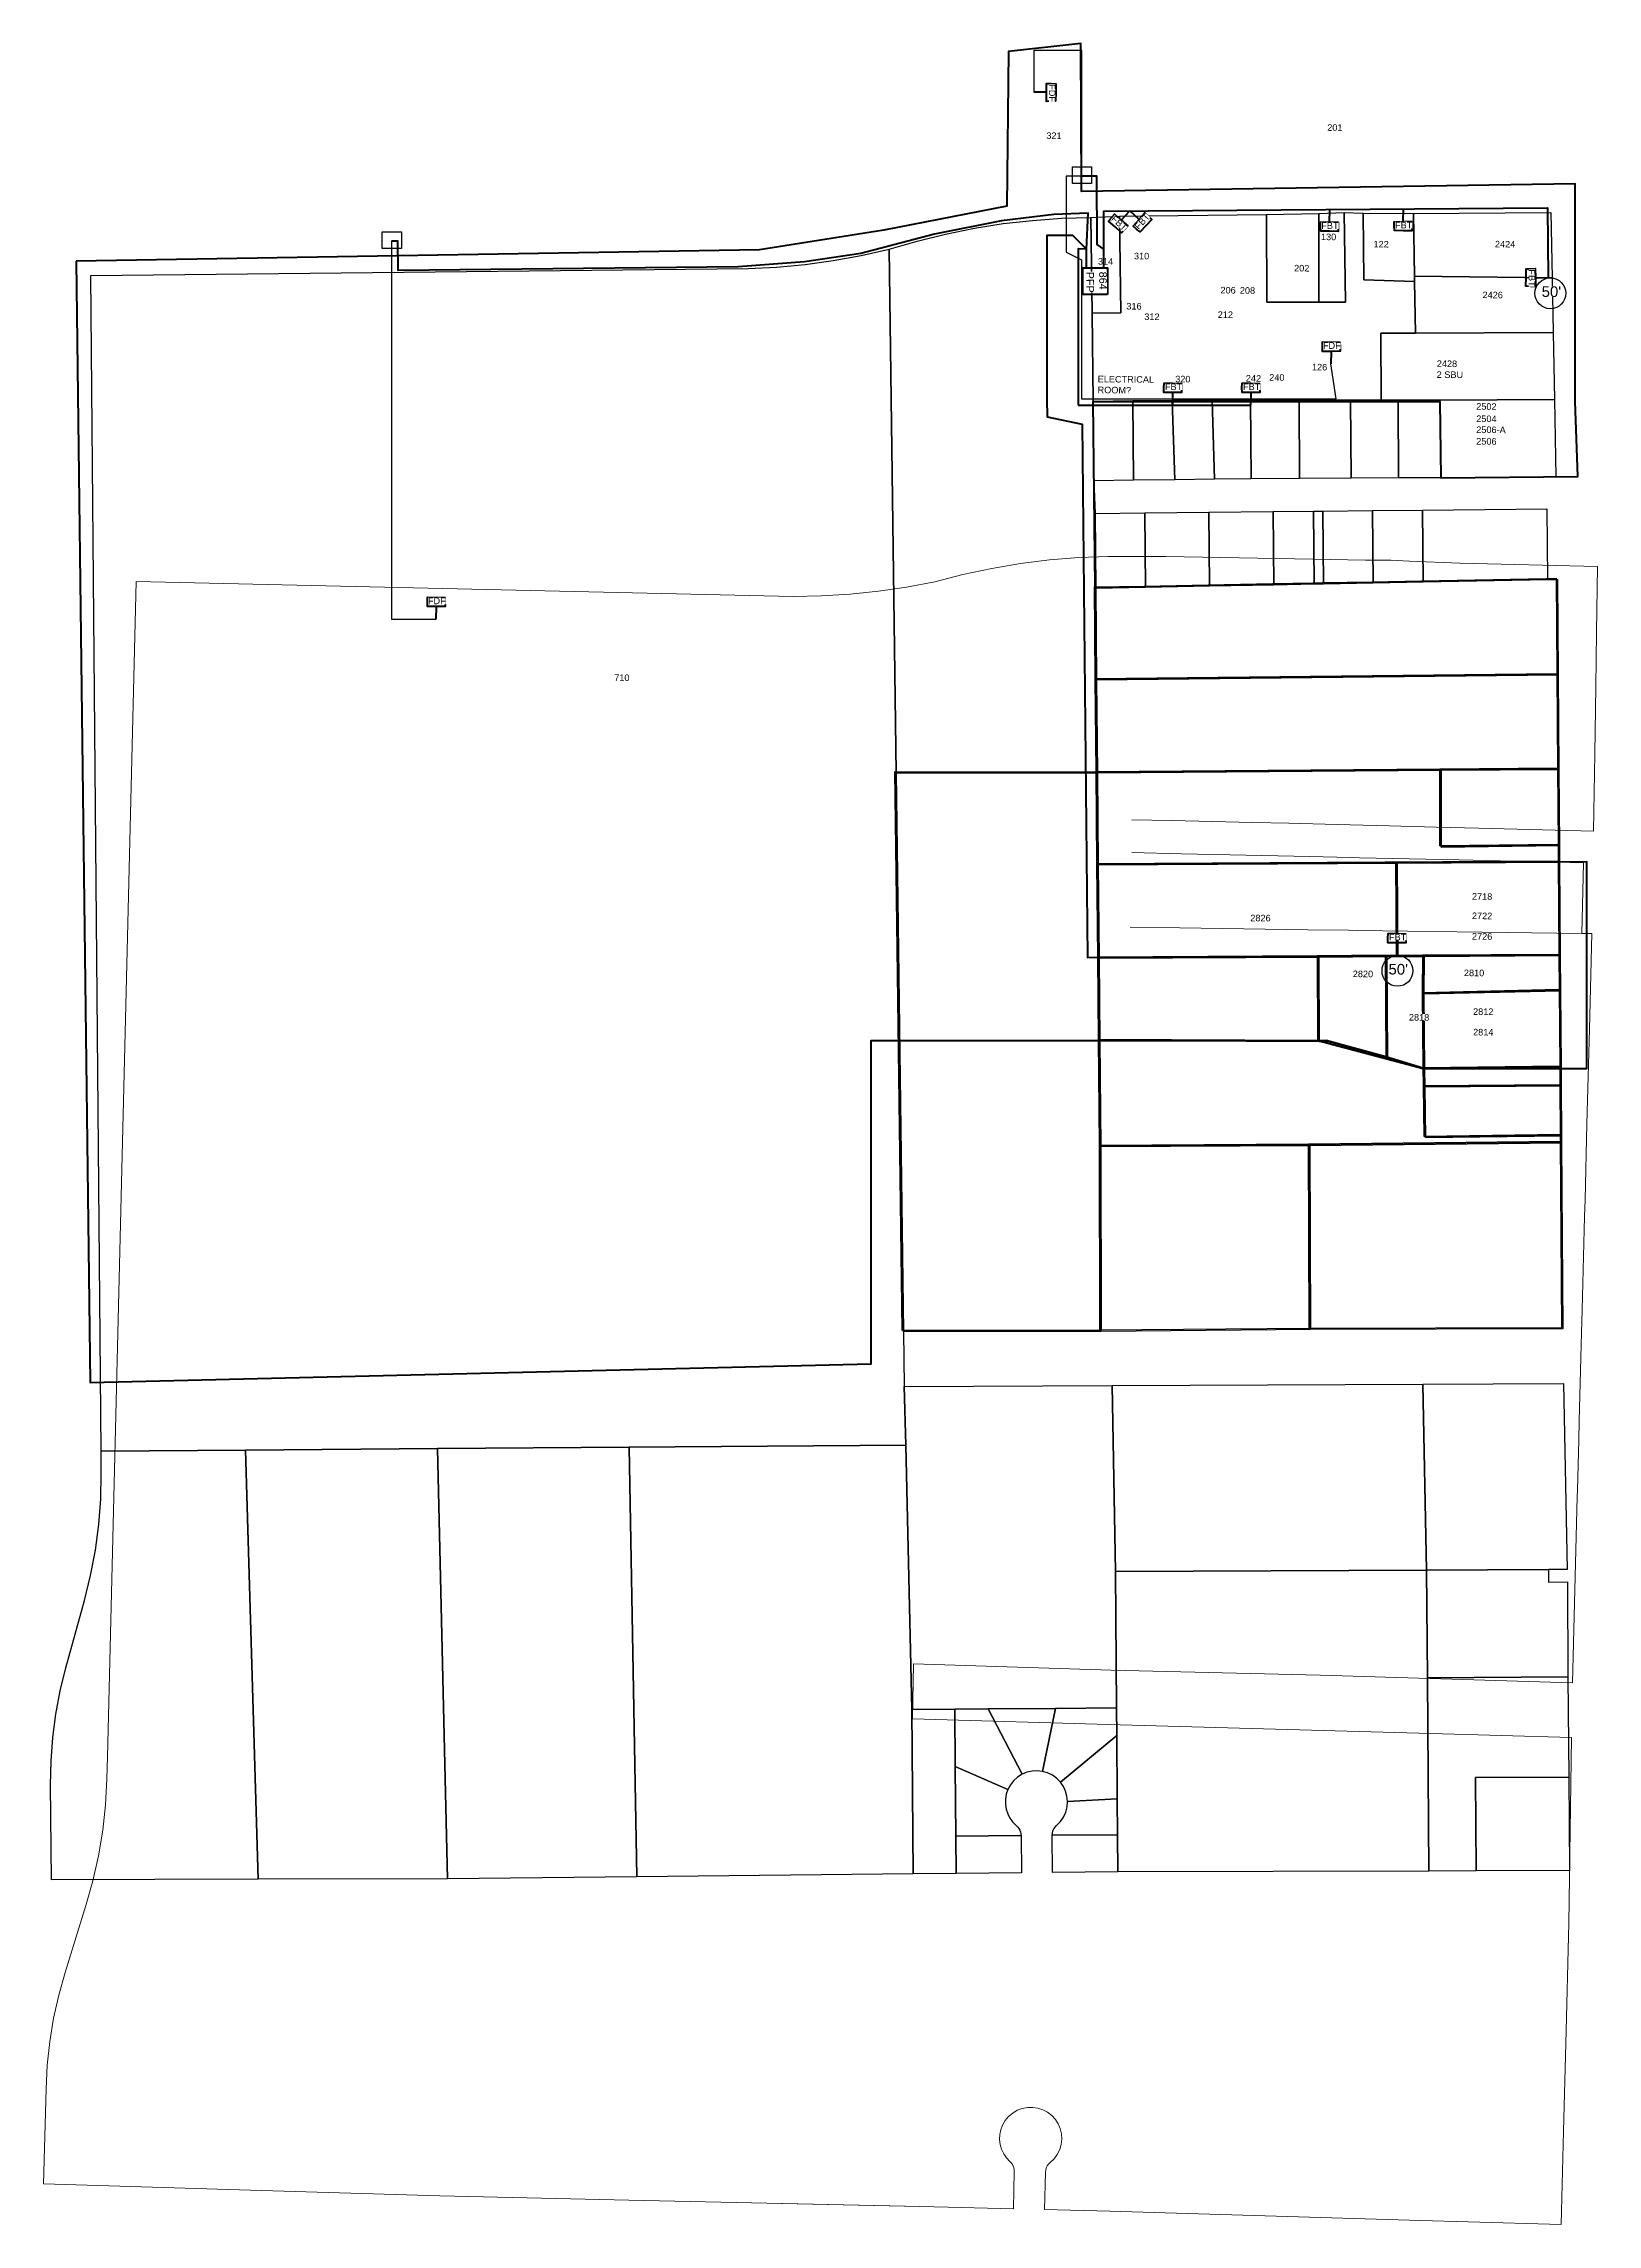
# Model space of a CAD drawing. Header units: millimetres. Extents: x -41032736 to 811436, y 699275 to 12282705.
# Drawn here: x 505838 to 508336, y 772438 to 775944 of the extents above; entities that cross this region are included whole.
import ezdxf
from ezdxf.lldxf.tags import DXFTag

# ---------------------------------------------------------------- set-up
doc = ezdxf.new("R2010")
doc.units = ezdxf.units.MM
doc.header["$MEASUREMENT"] = 0
doc.linetypes.add('ACAD_ISO02W100', pattern=[15, 12, -3])
for name, color, linetype in [('A-Boundary', 1, 'CONTINUOUS'), ('ADDRESS', 7, 'CONTINUOUS'), ('Cable_12F_LT', 170, '12F'), ('Lot_Line', 7, 'CONTINUOUS'), ('Road', 8, 'CONTINUOUS')]:
    doc.layers.add(name, color=color, linetype=linetype)
for name, color, linetype, lineweight in [('BURIED CABLE', 80, 'CONTINUOUS', 40), ('EDGE OF PAVEMENT', 7, 'EOP', 15), ('PP B FST', 3, 'CONTINUOUS', 30), ('PROPOSED PFP', 80, 'ACAD_ISO02W100', 40)]:
    doc.layers.add(name, color=color, linetype=linetype, lineweight=lineweight)
doc.styles.add('AUDIT_D_221110082537-30', font='arial.ttf')
doc.styles.get("Standard").update_dxf_attribs({"font": 'arial.ttf'})
tags = doc.linetypes.add('12F', pattern='A,1.08,-0.018,["12F",Standard,S=0.054,R=0,X=0,Y=-0.027],-0.15', length=1.248).pattern_tags.tags
tags[6] = DXFTag(74, 10)
tags = doc.linetypes.add('EOP', pattern='A,96.411295,-0.622657,["EOP",Standard,S=5,R=0,X=0,Y=-2.467181],-16.110442', length=113.144394).pattern_tags.tags
tags[6] = DXFTag(74, 10)

msp = doc.modelspace()

# ---------------------------------------------------------------- linework, layer by layer
at = {"layer": 'BURIED CABLE', "color": 18, "true_color": 0x000000}
for p, q in [((507450.1, 775865.8), (507429.8, 775866.1)), ((507599.1, 775661.4), (507584.1, 775675.2)), ((507905, 775657.2), (507905.4, 775677.5)), ((508023.5, 775658.1), (508023.9, 775678.4)), ((508235.9, 775567.8), (508256.2, 775567.5)), ((506469.2, 775038.9), (506468.9, 775018.6)), ((508013, 774498.4), (508012.7, 774478.1))]:
    msp.add_line(p, q, dxfattribs=at)
at = {"layer": 'BURIED CABLE', "color": 18, "lineweight": 60, "true_color": 0x000000}
for points in [[(507450.1, 775865.8), (507450.1, 775879.8), (507457.7, 775879.8), (507465.3, 775879.4), (507465, 775865.5), (507464.7, 775851.6), (507457.2, 775851.5), (507450.3, 775851.2)], [(507599.1, 775661.4), (507608.4, 775671.9), (507614.1, 775666.9), (507619.5, 775661.5), (507610, 775651.3), (507600.5, 775641.2), (507594.8, 775646), (507589.6, 775650.4)], [(508235.9, 775567.8), (508235.9, 775553.8), (508228.3, 775553.8), (508220.7, 775554.2), (508221, 775568.1), (508221.3, 775582), (508228.8, 775582.1), (508235.7, 775582.4)], [(507907.6, 775449.3), (507893.5, 775449.3), (507893.5, 775456.9), (507893.9, 775464.5), (507907.8, 775464.2), (507921.7, 775463.9), (507921.9, 775456.4), (507922.1, 775449.5)], [(506469.2, 775038.9), (506455.2, 775038.9), (506455.2, 775046.5), (506455.6, 775054.1), (506469.5, 775053.8), (506483.4, 775053.5), (506483.5, 775046), (506483.8, 775039.1)], [(508013, 774498.4), (507999, 774498.4), (507999, 774506), (507999.4, 774513.6), (508013.3, 774513.3), (508027.2, 774513), (508027.3, 774505.5), (508027.6, 774498.6)]]:
    msp.add_lwpolyline(points, close=True, dxfattribs=at)
at = {"layer": 'BURIED CABLE', "color": 1, "linetype": 'ByBlock', "lineweight": 30, "ltscale": 30}
for points in [[(507491.8, 775745.9), (507522.5, 775745.9), (507522.5, 775719), (507491.8, 775719)], [(506382.7, 775641.5), (506413.5, 775641.5), (506413.5, 775614.6), (506382.7, 775614.6)]]:
    msp.add_lwpolyline(points, close=True, dxfattribs=at)
msp.add_lwpolyline([(506397.8, 775626.6), (506397.8, 775018.7), (506468.9, 775018.7)], dxfattribs=at)
at = {"layer": 'Cable_12F_LT', "linetype": 'ByBlock', "lineweight": 60, "ltscale": 30}
msp.add_line((507501.2, 775362.9), (507778, 775362.9), dxfattribs=at)
at = {"layer": 'Cable_12F_LT', "color": 1, "linetype": 'ByBlock', "lineweight": 30, "ltscale": 30}
msp.add_lwpolyline([(507506.8, 775731), (507481.8, 775731), (507481.8, 775608.7)], dxfattribs=at)
at = {"layer": 'EDGE OF PAVEMENT', "linetype": 'ByBlock'}
for points in [[(507270.5, 775078.8), (507316, 775090.6), (507362.1, 775100.3), (507408.5, 775108.1), (507455.2, 775114), (507502.1, 775117.8), (507549.2, 775119.6), (507596.2, 775119.4)], [(507596.2, 775119.4), (507642.2, 775119.7)], [(507642.2, 775119.7), (507878.4, 775115)], [(507878.4, 775115), (507962.8, 775113.4)], [(507962.8, 775113.4), (508003.5, 775113.6)], [(508003.5, 775113.6), (508033.7, 775112.1)], [(508033.7, 775112.1), (508114.5, 775108.5)], [(508114.5, 775108.5), (508335.5, 775103.2)], [(508335.5, 775103.2), (508334, 774997.8)], [(505940.9, 773189.5), (505987.1, 775079.2)], [(505987.1, 775079.2), (507043, 775055.3)], [(507043, 775055.3), (507088.8, 775056.2), (507134.5, 775059), (507180.1, 775063.7), (507225.4, 775070.3), (507270.5, 775078.8)], [(508334, 774997.8), (508332.8, 774910)], [(508332.8, 774910), (508331.3, 774802.1)], [(508331.3, 774802.1), (508329.5, 774677.9)], [(507650.9, 774694.8), (507587.3, 774696.2)], [(507717.1, 774693.4), (507650.9, 774694.8)], [(507781.1, 774692), (507717.1, 774693.4)], [(507839.9, 774691), (507781.1, 774692)], [(507917.6, 774688.8), (507839.9, 774691)], [(508000.7, 774686.6), (507917.6, 774688.8)], [(508076.4, 774684.5), (508000.7, 774686.6)], [(508144.5, 774682.7), (508076.4, 774684.5)], [(508329.5, 774677.9), (508144.5, 774682.7)], [(507587.3, 774643.4), (507667.3, 774641.6)], [(507667.3, 774641.6), (507770.3, 774639.3)], [(507770.3, 774639.3), (507873.3, 774637)], [(507873.3, 774637), (507938.2, 774635.6)], [(507938.2, 774635.6), (507953.2, 774635.2)], [(507953.2, 774635.2), (508033.2, 774633.4)], [(508033.2, 774633.4), (508113.2, 774631.6)], [(508113.2, 774631.6), (508313.1, 774627.2)], [(508313.1, 774627.2), (508310.4, 774513.3)], [(507584.5, 774523.4), (507664.5, 774522.3), (507767.5, 774520.9), (507870.4, 774519.4), (507935.4, 774518.5), (507950.4, 774518.3), (508030.4, 774517.2), (508110.4, 774516.1), (508310.4, 774513.3), (508326.7, 774513.1)], [(507584.5, 774523.4), (507664.5, 774522.3), (507767.5, 774520.9), (507870.4, 774519.4), (507935.4, 774518.5), (507950.4, 774518.3), (508030.4, 774517.2), (508110.4, 774516.1), (508310.4, 774513.3), (508326.7, 774513.1)], [(508326.7, 774513.1), (508322.7, 774359.6)], [(508326.7, 774513.1), (508322.7, 774359.6)], [(508322.7, 774359.6), (508318.8, 774207.5)], [(508322.7, 774359.6), (508318.8, 774207.5)], [(508318.8, 774207.5), (508315.7, 774085.2)], [(508318.8, 774207.5), (508315.7, 774085.2)], [(508315, 774058.3), (508311.1, 773908.4)], [(508315.7, 774085.2), (508315, 774058.3)], [(508315.7, 774085.2), (508315, 774058.3)], [(508311.1, 773908.4), (508309.6, 773851.8)], [(508311.1, 773908.4), (508309.6, 773851.8)], [(508309.6, 773851.8), (508306.5, 773729.1)], [(508309.6, 773851.8), (508306.5, 773729.1)], [(508306.5, 773729.1), (508305.7, 773699)], [(508306.5, 773729.1), (508305.7, 773699)], [(508305.7, 773699), (508303.6, 773618.9)], [(508305.7, 773699), (508303.6, 773618.9)], [(508303.3, 773607.5), (508295.6, 773308.4)], [(508303.3, 773607.5), (508295.6, 773308.4)], [(508303.6, 773618.9), (508303.3, 773607.5)], [(508303.6, 773618.9), (508303.3, 773607.5)], [(507234.7, 773250.7), (507236.3, 773339)], [(507554, 773328.8), (507236.3, 773339)], [(507554, 773328.8), (507236.3, 773339)], [(507890, 773320.7), (507554, 773328.8)], [(507890, 773320.7), (507554, 773328.8)], [(508295.6, 773308.4), (507890, 773320.7)], [(508295.6, 773308.4), (507890, 773320.7)], [(507234.7, 773250.7), (507568.7, 773241.3)], [(507568.7, 773241.3), (508067.9, 773227.1)], [(508067.9, 773227.1), (508293.8, 773220.7)], [(508067.9, 773227.1), (508293.8, 773220.7)], [(508293.8, 773220.7), (508067.9, 773227.1)], [(508293.8, 773220.7), (508289.8, 772921.5)], [(508293.8, 773220.7), (508289.8, 772921.5)], [(508289.8, 772921.5), (508293.8, 773220.7)], [(505940.1, 773154), (505940.9, 773189.5)], [(505906.5, 772950.4), (505917.7, 772990.2), (505926.7, 773030.6), (505933.4, 773071.5), (505937.9, 773112.6), (505940.1, 773154)], [(505873.1, 772843.1), (505906.5, 772950.4)], [(508289.3, 772901.5), (508285.3, 772749)], [(508289.3, 772901.5), (508285.3, 772749)], [(508285.3, 772749), (508289.3, 772901.5)], [(508289.8, 772921.5), (508289.3, 772901.5)], [(505842.3, 772655.8), (505844.3, 772693.9), (505848.4, 772731.7), (505854.5, 772769.3), (505862.8, 772806.5), (505873.1, 772843.1)], [(508285.3, 772749), (508281.1, 772587.7)], [(508285.3, 772749), (508281.1, 772587.7)], [(508281.1, 772587.7), (508285.3, 772749)], [(505838.5, 772502.9), (505842.3, 772655.8)], [(507403.2, 772621.3), (507395.9, 772617), (507389.4, 772611.5), (507384, 772605.1), (507379.7, 772597.7)], [(507436.3, 772624.9), (507428, 772626.1), (507419.5, 772625.9), (507411.1, 772624.3), (507403.2, 772621.3)], [(507464.4, 772606.8), (507458.6, 772613.1), (507451.9, 772618.3), (507444.4, 772622.2), (507436.3, 772624.9)], [(507379.7, 772597.7), (507376.8, 772590.2), (507375.2, 772582.3), (507374.8, 772574.3), (507375.8, 772566.3), (507378, 772558.6), (507381.4, 772551.3), (507386, 772544.7), (507391.5, 772538.9)], [(507474.8, 772575.2), (507474.3, 772583.6), (507472.3, 772591.9), (507469, 772599.7), (507464.4, 772606.8)], [(508281.1, 772587.7), (508277.5, 772437.9)], [(507456.1, 772537.3), (507462.4, 772543.3), (507467.6, 772550.3), (507471.4, 772558.1), (507473.9, 772566.5), (507474.8, 772575.2)], [(507391.5, 772538.9), (507393.6, 772536.8), (507395.4, 772534.4), (507396.8, 772531.7), (507397.8, 772528.9), (507398.3, 772526), (507398.5, 772523)], [(507398.5, 772523), (507397, 772463)], [(507446.9, 772461.8), (507448.5, 772521.8)], [(507448.5, 772521.8), (507448.9, 772525.3), (507449.9, 772528.7), (507451.5, 772531.9), (507453.6, 772534.8), (507456.1, 772537.3)], [(506170.7, 772493), (505838.5, 772502.9)], [(506170.7, 772493), (505838.5, 772502.9)], [(505838.5, 772502.9), (506170.7, 772493)], [(506475, 772483.9), (506170.7, 772493)], [(506475, 772483.9), (506170.7, 772493)], [(506170.7, 772493), (506475, 772483.9)], [(506779.2, 772477.1), (506475, 772483.9)], [(506779.2, 772477.1), (506475, 772483.9)], [(506475, 772483.9), (506779.2, 772477.1)], [(507223, 772467.2), (506779.2, 772477.1)], [(507221.9, 772467.3), (506779.2, 772477.1)], [(506779.2, 772477.1), (507221.9, 772467.3)], [(507223, 772467.2), (507221.9, 772467.3)], [(507221.9, 772467.3), (507223, 772467.2)], [(507292, 772465.6), (507223, 772467.2)], [(507292, 772465.6), (507223, 772467.2)], [(507223, 772467.2), (507292, 772465.6)], [(507397, 772463), (507292, 772465.6)], [(507397, 772463), (507292, 772465.6)], [(507292, 772465.6), (507397, 772463)], [(507551.9, 772459.3), (507446.9, 772461.8)], [(507551.9, 772459.3), (507446.9, 772461.8)], [(507446.9, 772461.8), (507551.9, 772459.3)], [(508051.5, 772444.2), (507551.9, 772459.3)], [(508127.6, 772442.1), (508051.5, 772444.2)], [(508127.6, 772442.1), (508051.5, 772444.2)], [(508051.5, 772444.2), (508127.6, 772442.1)], [(508277.5, 772437.9), (508127.6, 772442.1)]]:
    msp.add_lwpolyline(points, dxfattribs=at)
at = {"layer": 'Lot_Line'}
for points in [[(507208.5, 774771.8), (507197.3, 775613.4), (507242.4, 775626.6), (507288.1, 775637.9), (507334.3, 775647.2), (507380.8, 775654.6), (507427.5, 775659.9), (507474.5, 775663.3), (507521.5, 775664.7), (507523.5, 775510.9), (507525.2, 775368.8), (507526.5, 775241.4), (507528.3, 775188.6), (507529.4, 775068.6), (507530.7, 774921.1), (507532.1, 774771.5)], [(507523.5, 775510.9), (507521.5, 775664.7), (507567.5, 775666.4), (507569.4, 775511.5)], [(507930.7, 775528.4), (507928.8, 775672.3), (507959, 775671.7), (507960.1, 775564.1), (508041.6, 775561.5), (508043, 775478.3), (507987.5, 775478.7), (507988, 775370.8), (507938.6, 775370.8), (507856.4, 775370.9), (507778, 775371), (507716.5, 775371), (507652.3, 775370.3), (507589.1, 775369.5), (507525.2, 775368.8), (507523.5, 775510.9), (507569.4, 775511.5), (507567.5, 775666.4), (507803.7, 775669.5), (507804.2, 775528.5), (507888.1, 775528.2)], [(507803.7, 775669.5), (507888.1, 775670.7), (507888.1, 775528.2), (507804.2, 775528.5)], [(507888.1, 775670.7), (507928.8, 775672.3), (507930.7, 775528.4), (507888.1, 775528.2)], [(507960.1, 775564.1), (507959, 775671.7), (508039.8, 775670.8), (508041.5, 775570), (508041.6, 775561.5)], [(508041.5, 775570), (508039.8, 775670.8), (508260.9, 775672.8), (508262.9, 775567.4)], [(507197.3, 775613.4), (507208.5, 774771.8), (507220.5, 773873.4), (507221.7, 773785.1), (507223.9, 773690.5), (506779.7, 773687.3), (506471.3, 773685.1), (506162.9, 773682.9), (505930.7, 773681.3), (505914.6, 775571.5), (506970.7, 775582.3), (507016.5, 775584.8), (507062.1, 775589.1), (507107.5, 775595.3), (507152.5, 775603.4)], [(508043, 775478.3), (508041.6, 775561.5), (508041.5, 775570), (508262.9, 775567.4), (508264.6, 775479.7)], [(507988, 775370.8), (507987.5, 775478.7), (508043, 775478.3), (508264.6, 775479.7), (508266.6, 775371.7), (508082.2, 775370.6), (508015.2, 775370.7)], [(507590.2, 775242.1), (507526.5, 775241.4), (507525.2, 775368.8), (507589.1, 775369.5)], [(507656.3, 775242.8), (507590.2, 775242.1), (507589.1, 775369.5), (507652.3, 775370.3)], [(507656.3, 775242.8), (507652.3, 775370.3), (507716.5, 775371), (507720.4, 775243.6)], [(507779.1, 775244.5), (507720.4, 775243.6), (507716.5, 775371), (507778, 775371)], [(507856.9, 775244.9), (507779.1, 775244.5), (507778, 775371), (507856.4, 775370.9)], [(507940, 775245.4), (507856.9, 775244.9), (507856.4, 775370.9), (507938.6, 775370.8)], [(507938.6, 775370.8), (507988, 775370.8), (508015.2, 775370.7), (508015.7, 775245.8), (507940, 775245.4)], [(508082.2, 775370.6), (508083.9, 775246.2), (508015.7, 775245.8), (508015.2, 775370.7)], [(508082.2, 775370.6), (508266.6, 775371.7), (508269, 775247.5), (508083.9, 775246.2)], [(507528.3, 775188.6), (507608.3, 775189.5), (507609.4, 775070.1), (507529.4, 775068.6)], [(507608.3, 775189.5), (507711.3, 775190.5), (507712.4, 775072.1), (507609.4, 775070.1)], [(507711.3, 775190.5), (507814.3, 775191.6), (507815.3, 775074), (507712.4, 775072.1)], [(507814.3, 775191.6), (507879.3, 775192.3), (507880.3, 775075.3), (507815.3, 775074)], [(507880.3, 775075.3), (507879.3, 775192.3), (507894.3, 775192.5), (507895.3, 775075.6)], [(507894.3, 775192.5), (507974.3, 775193.3), (507975.3, 775077.1), (507895.3, 775075.6)], [(507974.3, 775193.3), (508054.3, 775194.2), (508055.3, 775078.6), (507975.3, 775077.1)], [(508254.3, 775196.3), (508255.3, 775082.4), (508055.3, 775078.6), (508054.3, 775194.2)], [(507530.7, 774921.1), (507529.4, 775068.6), (507609.4, 775070.1), (507712.4, 775072.1), (507815.3, 775074), (507880.3, 775075.3), (507895.3, 775075.6), (507975.3, 775077.1), (508055.3, 775078.6), (508255.3, 775082.4), (508271.5, 775082.7), (508272.6, 774929.2)], [(507532.1, 774771.5), (507530.7, 774921.1), (508272.6, 774929.2), (508273.7, 774777.1), (508084.4, 774775.9)], [(507538.3, 773873.6), (507220.5, 773873.4), (507208.5, 774771.8), (507532.1, 774771.5), (507533.5, 774623.6), (507534.8, 774473.6), (507536, 774341.3), (507537.6, 774170.8)], [(507533.5, 774623.6), (507532.1, 774771.5), (508084.4, 774775.9), (508084.6, 774652.3), (508274.6, 774654.7), (508274.8, 774627.8)], [(508084.4, 774775.9), (508273.7, 774777.1), (508274.6, 774654.7), (508084.6, 774652.3)], [(507887.8, 774475.5), (507534.8, 774473.6), (507533.5, 774623.6), (508013.8, 774626.2), (508014.9, 774476.2), (507997.4, 774476.5)], [(508014.9, 774476.2), (508013.8, 774626.2), (508013.8, 774626.4), (508274.8, 774627.8), (508275.9, 774477.8), (508056.9, 774476.4)], [(507888.6, 774339.5), (507536, 774341.3), (507534.8, 774473.6), (507887.8, 774475.5)], [(507997.4, 774476.5), (507997.4, 774476.1), (507998.3, 774314.1), (507998.3, 774313.7), (507902.5, 774339.9), (507888.6, 774339.5), (507887.8, 774475.5)], [(508057.8, 774295.6), (507998.3, 774313.7), (507998.3, 774314.1), (507997.4, 774476.1), (507997.4, 774476.5), (508014.9, 774476.2), (508056.9, 774476.4), (508056.6, 774416.2)], [(508276.3, 774421.2), (508056.6, 774416.2), (508056.9, 774476.4), (508275.9, 774477.8)], [(508277.2, 774298.4), (508057.8, 774295.6), (508056.6, 774416.2), (508276.3, 774421.2)], [(508058.2, 774266.8), (508059.4, 774185.2), (508278, 774188.2), (508278, 774176.8), (507873.2, 774172.5), (507537.6, 774170.8), (507536, 774341.3), (507888.6, 774339.5), (507902.5, 774339.9), (507998.3, 774313.7), (508057.8, 774295.6)], [(508058.2, 774266.8), (508057.8, 774295.6), (508277.2, 774298.4), (508277.4, 774268.3)], [(508278, 774188.2), (508059.4, 774185.2), (508058.2, 774266.8), (508277.4, 774268.3)], [(507873.2, 774172.5), (507874.4, 773876.6), (507538.3, 773873.6), (507537.6, 774170.8)], [(507873.2, 774172.5), (508278, 774176.8), (508280.2, 773877.6), (507874.4, 773876.6)], [(507555.8, 773786.6), (507561.1, 773487.4), (507562.8, 773268.4), (507464.5, 773267.5), (507356.4, 773266.6), (507302.9, 773266.1), (507233.9, 773265.5), (507223.9, 773690.5), (507221.7, 773785.1)], [(507555.8, 773786.6), (508055.2, 773788.9), (508061.1, 773489.7), (507561.1, 773487.4)], [(508061.1, 773489.7), (508055.2, 773788.9), (508281.2, 773790), (508287.1, 773490.8), (508257.1, 773490.6)], [(506183.3, 772992.7), (505850.9, 772991.7), (505849.6, 773144.6), (505850.4, 773182.7), (505853.2, 773220.7), (505858.2, 773258.4), (505865.2, 773295.9), (505874.3, 773332.8), (505904.1, 773441.1), (505914, 773481.3), (505921.7, 773522), (505927.1, 773563.1), (505930.2, 773604.4), (505931, 773645.8), (505930.7, 773681.3), (506162.9, 773682.9)], [(506162.9, 773682.9), (506471.3, 773685.1), (506487.7, 772993.6), (506183.3, 772992.7)], [(506471.3, 773685.1), (506779.7, 773687.3), (506792, 772996.9), (506487.7, 772993.6)], [(507235.9, 773001.6), (506792, 772996.9), (506779.7, 773687.3), (507223.9, 773690.5), (507233.9, 773265.5)], [(508257.2, 773470.6), (508287.3, 773470.8), (508288.3, 773318.2), (508062.4, 773316.6), (508061.1, 773489.7), (508257.1, 773490.6)], [(508064.7, 773005.8), (507564.8, 773004.5), (507564.4, 773064.5), (507563.9, 773122), (507563.2, 773224), (507562.8, 773268.4), (507561.1, 773487.4), (508061.1, 773489.7), (508062.4, 773316.6)], [(508140.8, 773006.2), (508064.7, 773005.8), (508062.4, 773316.6), (508288.3, 773318.2), (508289.4, 773156.9), (508139.4, 773156.2)], [(507235.9, 773001.6), (507233.9, 773265.5), (507302.9, 773266.1), (507303.5, 773174.2), (507304.4, 773062.2), (507304.8, 773002.2)], [(507388.1, 773137.2), (507303.5, 773174.2), (507302.9, 773266.1), (507356.4, 773266.6), (507410.9, 773161.6), (507403.7, 773157), (507397.4, 773151.3), (507392.2, 773144.7)], [(507410.9, 773161.6), (507356.4, 773266.6), (507464.5, 773267.5), (507443.9, 773166.2), (507435.4, 773167.2), (507427, 773166.7), (507418.7, 773164.8)], [(507443.9, 773166.2), (507464.5, 773267.5), (507562.8, 773268.4), (507563.2, 773224), (507472.5, 773149.1), (507466.5, 773155.1), (507459.6, 773160.1), (507452, 773163.8)], [(507563.2, 773224), (507563.9, 773122), (507483.9, 773117.8), (507483.1, 773126.2), (507480.9, 773134.4), (507477.3, 773142.1), (507472.5, 773149.1)], [(507401.9, 773078.8), (507404.1, 773076.7), (507405.9, 773074.4), (507407.4, 773071.8), (507408.5, 773069), (507409.2, 773066.1), (507409.4, 773063.1), (507304.4, 773062.2), (507303.5, 773174.2), (507388.1, 773137.2), (507385.5, 773129.6), (507384.1, 773121.7), (507384.1, 773113.6), (507385.3, 773105.7), (507387.8, 773098.1), (507391.4, 773090.9), (507396.2, 773084.4)], [(508290.8, 773007.1), (508140.8, 773006.2), (508139.4, 773156.2), (508289.4, 773156.9)], [(507563.9, 773122), (507564.4, 773064.5), (507459.4, 773063.6), (507459.7, 773067.1), (507460.6, 773070.6), (507462, 773073.8), (507464, 773076.7), (507466.5, 773079.3), (507472.6, 773085.5), (507477.5, 773092.7), (507481.1, 773100.7), (507483.3, 773109.1), (507483.9, 773117.8)], [(507304.4, 773062.2), (507409.4, 773063.1), (507409.8, 773003.1), (507304.8, 773002.2)], [(507564.4, 773064.5), (507564.8, 773004.5), (507459.8, 773003.6), (507459.4, 773063.6)]]:
    msp.add_lwpolyline(points, close=True, dxfattribs=at)
for points in [[(507528.6, 774923, 0), (507527.2, 775070.5, 0), (507607.2, 775072, 0), (507710.2, 775074, 0), (507813.2, 775075.9, 0), (507878.1, 775077.2, 0), (507893.1, 775077.5, 0), (507973.1, 775079, 0), (508053.1, 775080.5, 0), (508253.1, 775084.3, 0), (508269.3, 775084.6, 0), (508270.4, 774931.1, 0)], [(507529.9, 774773.4, 0), (507528.6, 774923, 0), (508270.4, 774931.1, 0), (508271.5, 774779, 0), (508082.2, 774777.8, 0)], [(507536.1, 773875.5, 0), (507218.3, 773875.3, 0), (507206.3, 774773.7, 0), (507529.9, 774773.4, 0), (507531.3, 774625.5, 0), (507532.6, 774475.5, 0), (507533.9, 774343.2, 0), (507535.4, 774172.7, 0)], [(508272.4, 774656.6, 0), (508272.6, 774629.7, 0), (507531.3, 774625.5, 0), (507529.9, 774773.4, 0), (508082.2, 774777.8, 0), (508082.4, 774654.2, 0)], [(508082.4, 774654.2, 0), (508082.2, 774777.8, 0), (508271.5, 774779, 0), (508272.4, 774656.6, 0)], [(507885.6, 774477.4, 0), (507532.6, 774475.5, 0), (507531.3, 774625.5, 0), (508011.6, 774628.1, 0), (508012.7, 774478.1, 0), (507995.2, 774478.4, 0)], [(508012.7, 774478.1, 0), (508011.6, 774628.1, 0), (508011.6, 774628.3, 0), (508272.6, 774629.7, 0), (508273.7, 774479.7, 0), (508054.8, 774478.4, 0)], [(507886.4, 774341.4, 0), (507533.9, 774343.2, 0), (507532.6, 774475.5, 0), (507885.6, 774477.4, 0)], [(507995.2, 774478, 0), (507996.1, 774316, 0), (507996.1, 774315.6, 0), (507900.3, 774341.8, 0), (507886.4, 774341.4, 0), (507885.6, 774477.4, 0), (507995.2, 774478.4, 0)], [(507996.1, 774315.6, 0), (507996.1, 774316, 0), (507995.2, 774478, 0), (507995.2, 774478.4, 0), (508012.7, 774478.1, 0), (508054.8, 774478.4, 0), (508054.4, 774418.1, 0), (508055.6, 774297.5, 0)], [(508274.1, 774423.1, 0), (508054.4, 774418.1, 0), (508054.8, 774478.4, 0), (508273.7, 774479.7, 0)], [(508054.4, 774418.1, 0), (508274.1, 774423.1, 0), (508275, 774300.3, 0), (508055.6, 774297.5, 0)], [(508056.1, 774268.7, 0), (508057.2, 774187.1, 0), (508275.8, 774190.1, 0), (508275.8, 774178.7, 0), (507871, 774174.4, 0), (507535.4, 774172.7, 0), (507533.9, 774343.2, 0), (507886.4, 774341.4, 0), (507900.3, 774341.8, 0), (507996.1, 774315.6, 0), (508055.6, 774297.5, 0)], [(508056.1, 774268.7, 0), (508055.6, 774297.5, 0), (508275, 774300.3, 0), (508275.2, 774270.2, 0)], [(508275.8, 774190.1, 0), (508057.2, 774187.1, 0), (508056.1, 774268.7, 0), (508275.2, 774270.2, 0)], [(507872.2, 773878.5, 0), (507536.1, 773875.5, 0), (507535.4, 774172.7, 0), (507871, 774174.4, 0)], [(507872.2, 773878.5, 0), (507871, 774174.4, 0), (508275.8, 774178.7, 0), (508278, 773879.5, 0)]]:
    msp.add_polyline3d(points, close=True, dxfattribs=at)

# ---------------------------------------------------------------- texts
at = {"layer": 'ADDRESS', "color": 152, "ltscale": 0.5, "true_color": 0x2776bb, "char_height": 10.52, "attachment_point": 1, "rotation": 359.4605, "line_spacing_factor": 0.5, "style": 'AUDIT_D_221110082537-30', "bg_fill": 3, "box_fill_scale": 1, "bg_fill_color": 256, "bg_fill_transparency": 0}
for s, insert in [('201', (507901.4, 775814.4)), ('321', (507450, 775801.4))]:
    msp.add_mtext(s, dxfattribs=dict(at, insert=insert))

# ---------------------------------------------------------------- next in the draw order: linework, layer by layer
at = {"layer": 'BURIED CABLE', "color": 1, "linetype": 'ByBlock', "lineweight": 30, "ltscale": 30}
msp.add_lwpolyline([(507506.8, 775731), (507506.8, 775933.2), (507429.8, 775933.2), (507429.8, 775866.1)], dxfattribs=at)

# ---------------------------------------------------------------- next in the draw order: texts
at = {"layer": 'ADDRESS', "color": 152, "ltscale": 0.5, "true_color": 0x2776bb, "attachment_point": 1, "rotation": 359.4605, "line_spacing_factor": 0.5, "style": 'AUDIT_D_221110082537-30', "bg_fill": 3, "box_fill_scale": 1, "bg_fill_color": 256, "bg_fill_transparency": 0}
for s, insert, char_height in [('130', (507891.4, 775638.7), 10.52), ('314', (507532.9, 775599.3), 10.52), ('310', (507590.8, 775607.9), 10.52), ('122', (507975.8, 775627), 10.52), ('2424', (508170.9, 775627), 10.52), ('202', (507848.2, 775588.4), 10.52), ('316', (507578.6, 775527.2), 10.52), ('206', (507729.8, 775553), 10.52), ('2426', (508151, 775545.4), 10.52), ('212', (507725.5, 775513.7), 10.52), ('126', (507876.9, 775429.3), 10.52), ('\\pxsm1;2428\\P2 SBU', (508077.5, 775434.8), 10.522), ('320', (507657.1, 775410.1), 10.52), ('242', (507770.6, 775411.2), 10.52), ('2502', (508140.9, 775366.1), 10.52), ('710', (506755.5, 774930), 10.52), ('2718', (508134, 774578.3), 10.52), ('2722', (508134, 774547.1), 10.52), ('2726', (508134, 774514.1), 10.52), ('2810', (508121.1, 774455.4), 10.52), ('2812', (508135.8, 774393.1), 10.52)]:
    msp.add_mtext(s, dxfattribs=dict(at, insert=insert, char_height=char_height))
at = {"layer": 'ADDRESS', "ltscale": 0.5, "insert": (507532.5, 775410.1), "char_height": 10.522, "attachment_point": 1, "rotation": 359.4605, "line_spacing_factor": 0.5, "style": 'AUDIT_D_221110082537-30', "bg_fill": 3, "box_fill_scale": 1, "bg_fill_color": 256, "bg_fill_transparency": 0}
msp.add_mtext('\\pxsm1;ELECTRICAL\\PROOM?', dxfattribs=at)
at = {"layer": 'ADDRESS', "color": 152, "ltscale": 0.5, "true_color": 0x2776bb, "char_height": 10.52, "width": 35.199, "attachment_point": 1, "rotation": 359.4605, "line_spacing_factor": 0.5, "style": 'AUDIT_D_221110082537-30', "bg_fill": 3, "box_fill_scale": 1, "bg_fill_color": 256, "bg_fill_transparency": 0}
for s, insert in [('2826', (507777.8, 774543.6)), ('2820', (507942.5, 774453.8)), ('2818', (508032.7, 774384)), ('2814', (508135.8, 774360.1))]:
    msp.add_mtext(s, dxfattribs=dict(at, insert=insert))
at = {"layer": 'PP B FST', "color": 0, "ltscale": 0.5, "insert": (506456.1, 775053.3), "char_height": 10.52, "attachment_point": 1, "rotation": 0.0386, "line_spacing_factor": 0.5, "style": 'AUDIT_D_221110082537-30', "bg_fill": 3, "box_fill_scale": 1, "bg_fill_color": 256, "bg_fill_transparency": 0}
msp.add_mtext('FDF', dxfattribs=at)

# ---------------------------------------------------------------- next in the draw order: hatches: boundary and pattern name
at = {"layer": 'Road', "lineweight": 158, "ltscale": 50}
h = msp.add_hatch(color=0, dxfattribs=at)
h.dxf.hatch_style = 1
h.paths.add_polyline_path([(507514.6, 775613.4), (507513.3, 775607.8), (507515.9, 775607.9)])
h = msp.add_hatch(color=0, dxfattribs=at)
h.dxf.hatch_style = 1
h.paths.add_polyline_path([(507542.1, 775613.3), (507540.9, 775607.8), (507543.4, 775607.8)])

# ---------------------------------------------------------------- next in the draw order: linework, layer by layer
at = {"layer": 'BURIED CABLE', "color": 18, "true_color": 0x000000}
for p, q in [((507907.6, 775449.3), (507907.2, 775429)), ((507652.9, 775383.2), (507652.5, 775362.9)), ((507778.4, 775383.2), (507778, 775362.9))]:
    msp.add_line(p, q, dxfattribs=at)
at = {"layer": 'BURIED CABLE', "color": 1, "linetype": 'ByBlock', "lineweight": 60, "ltscale": 30}
msp.add_lwpolyline([(507542.2, 775613.6), (507531.5, 775621.2), (507531.2, 775730.7), (507506.8, 775731)], dxfattribs=at)
at = {"layer": 'BURIED CABLE', "color": 18, "lineweight": 60, "true_color": 0x000000}
for points in [[(507905, 775657.2), (507919.1, 775657.2), (507919.1, 775649.6), (507918.7, 775642), (507904.8, 775642.3), (507890.9, 775642.7), (507890.7, 775650.1), (507890.5, 775657)], [(508023.5, 775658.1), (508037.5, 775658.1), (508037.5, 775650.5), (508037.1, 775642.9), (508023.2, 775643.2), (508009.3, 775643.5), (508009.2, 775651), (508009, 775657.8)], [(507652.9, 775383.2), (507638.9, 775383.1), (507638.8, 775390.7), (507639.2, 775398.4), (507653.1, 775398.1), (507667.1, 775397.7), (507667.2, 775390.3), (507667.4, 775383.4)]]:
    msp.add_lwpolyline(points, close=True, dxfattribs=at)
at = {"layer": 'Cable_12F_LT', "linetype": 'ByBlock', "lineweight": 60, "ltscale": 30}
msp.add_lwpolyline([(507450.6, 775372.4), (507451.3, 775343.9), (507507.3, 775332.1), (507516.1, 774474.9), (508012.7, 774478.1)], dxfattribs=at)
at = {"layer": 'Cable_12F_LT', "linetype": 'ByBlock', "lineweight": 30, "ltscale": 30}
msp.add_circle((508014.2, 774453.3), 24.8, dxfattribs=at)
at = {"layer": 'PROPOSED PFP', "color": 250, "linetype": 'ByBlock', "ltscale": 30}
msp.add_lwpolyline([(507548.4, 775540.7), (507508.7, 775540.6), (507508.6, 775583.7), (507548.3, 775583.8)], close=True, dxfattribs=at)

# ---------------------------------------------------------------- next in the draw order: texts
at = {"layer": 'ADDRESS', "color": 152, "ltscale": 0.5, "true_color": 0x2776bb, "char_height": 10.52, "attachment_point": 1, "rotation": 359.4605, "line_spacing_factor": 0.5, "style": 'AUDIT_D_221110082537-30', "bg_fill": 3, "box_fill_scale": 1, "bg_fill_color": 256, "bg_fill_transparency": 0}
for s, insert in [('208', (507761, 775552.6)), ('312', (507607.4, 775510.3)), ('240', (507808.2, 775412.7)), ('2504', (508140.9, 775346.3))]:
    msp.add_mtext(s, dxfattribs=dict(at, insert=insert))

# ---------------------------------------------------------------- next in the draw order: linework, layer by layer
at = {"layer": 'BURIED CABLE', "color": 18, "lineweight": 60, "true_color": 0x000000}
msp.add_lwpolyline([(507778.4, 775383.2), (507764.4, 775383.1), (507764.3, 775390.7), (507764.7, 775398.4), (507778.6, 775398), (507792.6, 775397.7), (507792.7, 775390.2), (507792.9, 775383.4)], close=True, dxfattribs=at)

# ---------------------------------------------------------------- next in the draw order: texts
at = {"layer": 'ADDRESS', "color": 152, "ltscale": 0.5, "true_color": 0x2776bb, "insert": (508140.9, 775328.7), "char_height": 10.52, "attachment_point": 1, "rotation": 359.4605, "line_spacing_factor": 0.5, "style": 'AUDIT_D_221110082537-30', "bg_fill": 3, "box_fill_scale": 1, "bg_fill_color": 256, "bg_fill_transparency": 0}
msp.add_mtext('2506-A', dxfattribs=at)
at = {"layer": 'PROPOSED PFP', "color": 0, "ltscale": 0.5, "insert": (507547.3, 775577.5), "char_height": 12.48, "attachment_point": 1, "rotation": 270.2867, "line_spacing_factor": 0.5, "style": 'AUDIT_D_221110082537-30', "bg_fill": 3, "box_fill_scale": 1, "bg_fill_color": 256, "bg_fill_transparency": 0}
msp.add_mtext('\\pxsm1;864\\PPFP', dxfattribs=at)

# ---------------------------------------------------------------- next in the draw order: linework, layer by layer
at = {"layer": 'BURIED CABLE', "color": 1, "linetype": 'ByBlock', "lineweight": 60, "ltscale": 30}
for points in [[(507514.5, 775613.5), (507517.3, 775671.3), (507461.9, 775669.3), (507377.8, 775659.4), (507270.4, 775637.5), (507151.7, 775606.8), (507061.2, 775593.4), (506954.9, 775585.4), (506408.3, 775579.3), (506407.8, 775626.7), (506397.8, 775626.6)], [(507514.5, 775613.5), (507492.6, 775635.6), (507450.9, 775635.6), (507450.9, 775372.4)], [(507514.5, 775613.5), (507501.2, 775613.9), (507501.2, 775362.9)]]:
    msp.add_lwpolyline(points, dxfattribs=at)
at = {"layer": 'BURIED CABLE', "color": 18, "lineweight": 60, "ltscale": 30, "true_color": 0x000000}
for points in [[(507514.6, 775583.7), (507514.5, 775613.5)], [(507542.2, 775583.8), (507542.2, 775613.4)]]:
    msp.add_lwpolyline(points, dxfattribs=at)
at = {"layer": 'Cable_12F_LT', "linetype": 'ByBlock', "lineweight": 60, "ltscale": 30}
msp.add_lwpolyline([(507542.2, 775613.4), (507542.2, 775674.9), (507542.2, 775674.9), (507542.2, 775674.9), (508255.6, 775680), (508256.2, 775567.5)], dxfattribs=at)
at = {"layer": 'Cable_12F_LT', "linetype": 'ByBlock', "lineweight": 30, "ltscale": 30}
msp.add_lwpolyline([(507481.8, 775608.7), (507481.8, 775608.7), (507506.4, 775596.2), (507506.4, 775372.8), (507915.8, 775372.8), (507907.2, 775429.1)], dxfattribs=at)

# ---------------------------------------------------------------- next in the draw order: texts
at = {"layer": 'ADDRESS', "color": 152, "ltscale": 0.5, "true_color": 0x2776bb, "insert": (508140.9, 775310), "char_height": 10.52, "attachment_point": 1, "rotation": 359.4605, "line_spacing_factor": 0.5, "style": 'AUDIT_D_221110082537-30', "bg_fill": 3, "box_fill_scale": 1, "bg_fill_color": 256, "bg_fill_transparency": 0}
msp.add_mtext('2506', dxfattribs=at)

# ---------------------------------------------------------------- next in the draw order: linework, layer by layer
at = {"layer": 'A-Boundary', "color": 5, "linetype": 'ByBlock', "lineweight": 60, "ltscale": 30}
msp.add_lwpolyline([(505891, 775594.5), (505913.3, 773791.3), (507168.3, 773821.7), (507168.3, 774341.4), (507886.4, 774341.4), (508055.7, 774296.2), (508318.8, 774296.2), (508318.8, 774628.7), (507533.5, 774623.6), (507525.2, 775368.8), (508082.3, 775368.8), (508083.9, 775246.2), (508303.9, 775248), (508299.7, 775368.8), (508299.7, 775718.9), (507506.3, 775706.5), (507505.6, 775944.1), (507389.2, 775931.5), (507386.5, 775682.6), (507188.9, 775644.4), (506989.2, 775612.3), (505891, 775594.5)], dxfattribs=at)

# ---------------------------------------------------------------- next in the draw order: texts
at = {"layer": 'Cable_12F_LT', "color": 5, "linetype": 'ByBlock', "lineweight": 30, "ltscale": 0.5, "insert": (508000, 774464.6), "char_height": 17.12, "attachment_point": 1, "rotation": 359.4605, "line_spacing_factor": 0.5, "style": 'AUDIT_D_221110082537-30', "bg_fill": 3, "box_fill_scale": 1, "bg_fill_color": 256, "bg_fill_transparency": 0}
msp.add_mtext("50'", dxfattribs=at)
at = {"layer": 'PP B FST', "color": 0, "ltscale": 0.5, "char_height": 10.52, "attachment_point": 1, "line_spacing_factor": 0.5, "style": 'AUDIT_D_221110082537-30', "bg_fill": 3, "box_fill_scale": 1, "bg_fill_color": 256, "bg_fill_transparency": 0}
for s, insert, rotation in [('FDF', (507464.6, 775878.8), 270.0386), ('FBT', (507590.7, 775651.2), 48.3443), ('FBT', (507891.8, 775656.7), 0.0386), ('FBT', (508010.3, 775657.6), 0.0386), ('FBT', (508235.4, 775581.1), 270.0386), ('FDF', (507894.5, 775463.8), 0.0386), ('FBT', (507640.5, 775397.6), 0.0386), ('FBT', (507766, 775397.6), 0.0386), ('FBT', (508000.6, 774512.8), 0.0386)]:
    msp.add_mtext(s, dxfattribs=dict(at, insert=insert, rotation=rotation))

# ---------------------------------------------------------------- next in the draw order: linework, layer by layer
at = {"layer": 'BURIED CABLE', "color": 18, "true_color": 0x000000}
msp.add_line((507570.4, 775660.3), (507584.1, 775675.2), dxfattribs=at)
at = {"layer": 'BURIED CABLE', "color": 18, "lineweight": 60, "true_color": 0x000000}
msp.add_lwpolyline([(507570.4, 775660.3), (507580.9, 775651), (507575.8, 775645.3), (507570.5, 775639.8), (507560.3, 775649.3), (507550.1, 775658.8), (507555, 775664.5), (507559.4, 775669.8)], close=True, dxfattribs=at)
at = {"layer": 'Cable_12F_LT', "linetype": 'ByBlock', "lineweight": 30, "ltscale": 30}
msp.add_circle((508260, 775542.6), 24.8, dxfattribs=at)

# ---------------------------------------------------------------- next in the draw order: texts
at = {"layer": 'Cable_12F_LT', "color": 5, "linetype": 'ByBlock', "lineweight": 30, "ltscale": 0.5, "insert": (508246.1, 775554), "char_height": 17.12, "attachment_point": 1, "rotation": 359.4605, "line_spacing_factor": 0.5, "style": 'AUDIT_D_221110082537-30', "bg_fill": 3, "box_fill_scale": 1, "bg_fill_color": 256, "bg_fill_transparency": 0}
msp.add_mtext("50'", dxfattribs=at)
at = {"layer": 'PP B FST', "color": 0, "ltscale": 0.5, "insert": (507560.2, 775668.7), "char_height": 10.52, "attachment_point": 1, "rotation": 318.3443, "line_spacing_factor": 0.5, "style": 'AUDIT_D_221110082537-30', "bg_fill": 3, "box_fill_scale": 1, "bg_fill_color": 256, "bg_fill_transparency": 0}
msp.add_mtext('FBT', dxfattribs=at)

doc.saveas('drawing.dxf')
